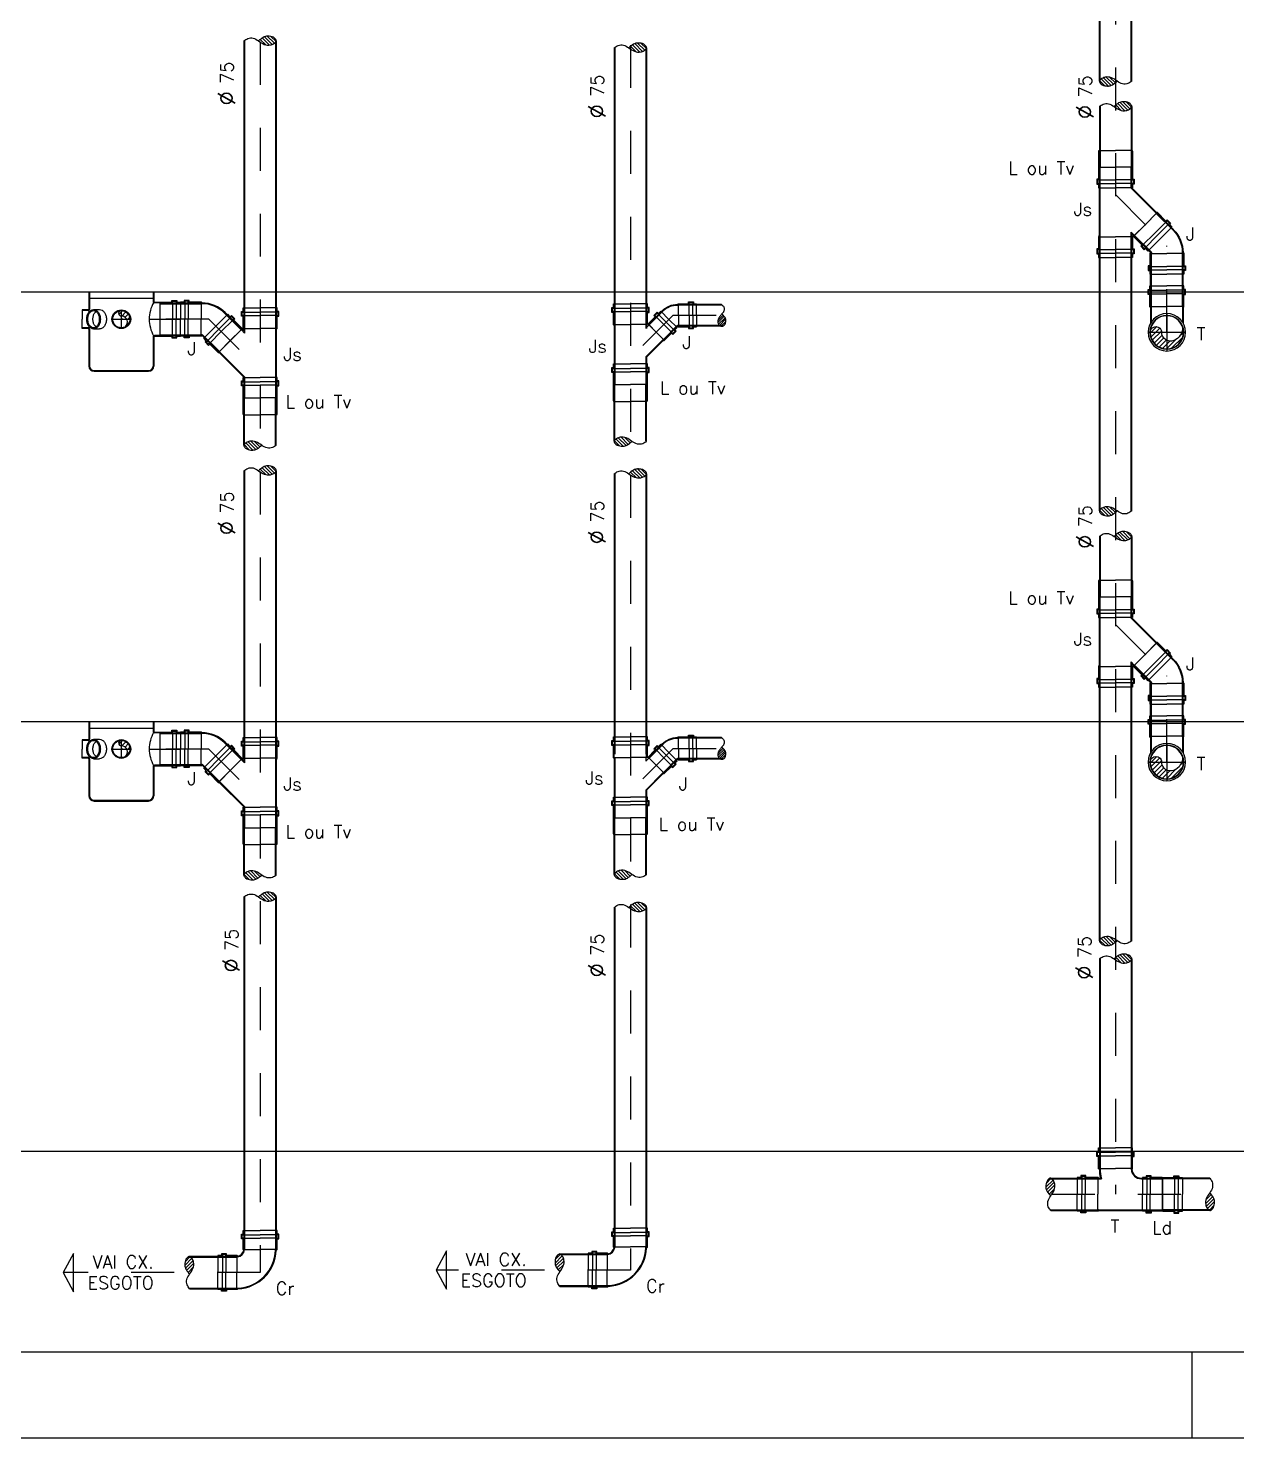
# Model space of a CAD drawing. Header units: millimetres. Extents: x -2485 to 3289, y -257 to 1952.
# Drawn here: x 36.153 to 38.964, y 0 to 3.28 of the extents above; entities that cross this region are included whole.
import ezdxf
from ezdxf.enums import TextEntityAlignment as Align

# ---------------------------------------------------------------- set-up
doc = ezdxf.new("R2010")
doc.units = ezdxf.units.MM
doc.header["$LTSCALE"] = 0.3
doc.linetypes.add('HID', pattern=[0.37, 0.07, -0.1, 0.03, -0.1, 0.07])
for name, color, linetype in [('TEX', 11, 'Continuous'), ('TUB', 1, 'Continuous'), ('VISTAS', 1, 'Continuous')]:
    doc.layers.add(name, color=color, linetype=linetype)
doc.styles.add('ROMANS', font='romans.shx', dxfattribs={"height": 0.03})

# ---------------------------------------------------------------- blocks, each defined once
blk = doc.blocks.new('JS75E')
at = {"layer": 'TUB', "color": 4}
for p, q in [((0.0409, 0.0967), (0.0613, 0.1171)), ((0.0426, 0.096), (0.0637, 0.1171)), ((0.0584, 0.1199), (0.0665, 0.128)), ((0.0613, 0.1171), (0.0584, 0.1199)), ((0.0608, 0.1199), (0.0665, 0.1255)), ((0.0637, 0.1171), (0.0608, 0.1199)), ((0.0665, 0.128), (0.0693, 0.1251)), ((0.0665, 0.1255), (0.0693, 0.1227)), ((0.0693, 0.1251), (0.0753, 0.1311)), ((0.0693, 0.1227), (0.0765, 0.1299)), ((-0.0156, 0.0377), (0.0409, 0.0943)), ((-0.0149, 0.036), (0.0426, 0.0936)), ((0.0409, 0.0943), (0.0409, 0.0967)), ((0.0426, 0.0936), (0.0426, 0.096)), ((0.1199, 0.0584), (0.128, 0.0665)), ((0.1199, 0.0608), (0.1255, 0.0665)), ((0.1227, 0.0693), (0.1299, 0.0765)), ((0.1255, 0.0665), (0.1227, 0.0693)), ((0.1251, 0.0693), (0.1311, 0.0753)), ((0.128, 0.0665), (0.1251, 0.0693)), ((-0.0149, 0.036), (-0.064, 0.036)), ((-0.0156, 0.0377), (-0.0614, 0.0377)), ((0.087, 0.036), (0.0936, 0.0426)), ((0.0963, 0.036), (0.087, 0.036)), ((0.0911, 0.0377), (0.0943, 0.0409)), ((0.0956, 0.0377), (0.0911, 0.0377)), ((0.0936, 0.0426), (0.096, 0.0426)), ((0.0943, 0.0409), (0.0967, 0.0409)), ((0.0956, 0.0377), (0.0973, 0.0394)), ((0.096, 0.0426), (0.1171, 0.0637)), ((0.0963, 0.036), (0.098, 0.0377)), ((0.0967, 0.0409), (0.1171, 0.0613)), ((0.0973, 0.0394), (0.1261, 0.0394)), ((0.098, 0.0377), (0.1278, 0.0377)), ((0.1171, 0.0637), (0.1199, 0.0608)), ((0.1171, 0.0613), (0.1199, 0.0584)), ((0.1261, 0.0434), (0.1375, 0.0434)), ((0.1261, 0.0394), (0.1261, 0.0434)), ((0.1278, 0.0417), (0.1358, 0.0417)), ((0.1278, 0.0377), (0.1278, 0.0417)), ((0.1358, 0.0417), (0.1358, 0.0377)), ((0.1358, 0.0377), (0.146, 0.0377)), ((0.1375, 0.0434), (0.1375, 0.0394)), ((0.1375, 0.0394), (0.146, 0.0394)), ((0.0963, -0.0361), (-0.064, -0.0361)), ((0.0956, -0.0378), (-0.0614, -0.0378)), ((0.0956, -0.0378), (0.0973, -0.0395)), ((0.0963, -0.0361), (0.098, -0.0378)), ((0.0973, -0.0395), (0.1261, -0.0395)), ((0.098, -0.0378), (0.1278, -0.0378)), ((0.1261, -0.0395), (0.1261, -0.0435)), ((0.1261, -0.0435), (0.1375, -0.0435)), ((0.1278, -0.0378), (0.1278, -0.0418)), ((0.1278, -0.0418), (0.1358, -0.0418)), ((0.1358, -0.0378), (0.146, -0.0378)), ((0.1358, -0.0418), (0.1358, -0.0378)), ((0.1375, -0.0395), (0.146, -0.0395)), ((0.1375, -0.0435), (0.1375, -0.0395))]:
    blk.add_line(p, q, dxfattribs=at)
at = {"layer": 'TUB', "color": 3}
for p, q in [((0.0637, 0.1171), (0.0904, 0.0904)), ((0.0693, 0.1227), (0.096, 0.096)), ((0.0753, 0.1311), (0.1032, 0.1032)), ((0.1311, 0.0753), (0.1032, 0.1032)), ((0.0426, 0.096), (0.0693, 0.0693)), ((0.096, 0.0426), (0.0693, 0.0693)), ((0.1171, 0.0637), (0.0904, 0.0904)), ((0.1227, 0.0693), (0.096, 0.096)), ((-0.064, 0.0367), (-0.0614, 0.0377)), ((-0.064, 0.0367), (-0.064, 0.036)), ((0.098, 0.0377), (0.098, 0)), ((0.1278, 0.0377), (0.1278, 0)), ((0.1358, 0.0377), (0.1358, 0)), ((0.146, 0.0394), (0.146, 0)), ((0.098, -0.0378), (0.098, 0)), ((0.1278, -0.0378), (0.1278, 0)), ((0.1358, -0.0378), (0.1358, 0)), ((0.146, -0.0395), (0.146, 0)), ((-0.064, -0.0367), (-0.064, -0.0361)), ((-0.064, -0.0367), (-0.0614, -0.0378))]:
    blk.add_line(p, q, dxfattribs=at)
at = {"layer": 'TUB', "color": 3, "linetype": 'Continuous'}
for p in [(-0.064, 0.036), (-0.064, -0.0361)]:
    blk.add_line(p, (-0.064, 0), dxfattribs=at)
blk = doc.blocks.new('j45e75e')
at = {"layer": 'TUB', "color": 3, "linetype": 'Continuous'}
for p in [(-0.0245, 0.0754), (-0.0754, 0.0245)]:
    blk.add_line(p, (-0.0499, 0.0499), dxfattribs=at)
at = {"layer": 'TUB', "color": 3}
for p, q in [((-0.024, 0.0759), (-0.0245, 0.0754)), ((-0.024, 0.0759), (-0.0214, 0.0748)), ((0.018, 0.0378), (0.018, 0)), ((0.0478, 0.0378), (0.0478, 0)), ((0.0558, 0.0378), (0.0558, 0)), ((0.066, 0.0395), (0.066, 0)), ((-0.0759, 0.024), (-0.0754, 0.0245)), ((-0.0759, 0.024), (-0.0748, 0.0214)), ((0.018, -0.0378), (0.018, 0)), ((0.0478, -0.0378), (0.0478, 0)), ((0.0558, -0.0378), (0.0558, 0)), ((0.066, -0.0395), (0.066, 0))]:
    blk.add_line(p, q, dxfattribs=at)
at = {"layer": 'TUB', "color": 4}
for p, q in [((0.0156, 0.0353), (-0.0245, 0.0754)), ((0.0156, 0.0378), (-0.0214, 0.0748)), ((0.0156, 0.0378), (0.0173, 0.0395)), ((0.0156, 0.0353), (0.018, 0.0378)), ((0.0173, 0.0395), (0.0461, 0.0395)), ((0.018, 0.0378), (0.0478, 0.0378)), ((0.0461, 0.0434), (0.0575, 0.0434)), ((0.0461, 0.0395), (0.0461, 0.0434)), ((0.0478, 0.0417), (0.0558, 0.0417)), ((0.0478, 0.0378), (0.0478, 0.0417)), ((0.0558, 0.0417), (0.0558, 0.0378)), ((0.0558, 0.0378), (0.066, 0.0378)), ((0.0575, 0.0434), (0.0575, 0.0395)), ((0.0575, 0.0395), (0.066, 0.0395)), ((-0.0365, -0.0144), (-0.0754, 0.0245)), ((-0.0378, -0.0156), (-0.0748, 0.0214)), ((0.0156, -0.0378), (0.0173, -0.0395)), ((0.0163, -0.036), (0.018, -0.0378)), ((0.0173, -0.0395), (0.0461, -0.0395)), ((0.018, -0.0378), (0.0478, -0.0378)), ((0.0461, -0.0395), (0.0461, -0.0435)), ((0.0461, -0.0435), (0.0575, -0.0435)), ((0.0478, -0.0378), (0.0478, -0.0418)), ((0.0478, -0.0418), (0.0558, -0.0418)), ((0.0558, -0.0378), (0.066, -0.0378)), ((0.0558, -0.0418), (0.0558, -0.0378)), ((0.0575, -0.0395), (0.066, -0.0395)), ((0.0575, -0.0435), (0.0575, -0.0395))]:
    blk.add_line(p, q, dxfattribs=at)
for radius, end in [(0.0755, 269.9968), (0.0738, 270.5409)]:
    blk.add_arc((0.0156, 0.0378), radius, 225, end, dxfattribs=at)
blk = doc.blocks.new('cs150x75-c')
at = {"layer": 'TUB', "color": 3}
for p, q in [((-0.0755, 0), (0.0755, 0)), ((0.0737, -0.016), (-0.0738, -0.016)), ((0.0895, -0.0262), (0.0895, -0.064)), ((0.1193, -0.0262), (0.1193, -0.064)), ((0.1273, -0.0262), (0.1273, -0.064)), ((0.1375, -0.0245), (0.1375, -0.064)), ((-0.0915, -0.0423), (-0.0915, -0.064)), ((-0.0915, -0.0857), (-0.0915, -0.064)), ((-0.0647, -0.0415), (-0.0507, -0.0415)), ((0.0895, -0.064), (0.0895, -0.1017)), ((0.1193, -0.1017), (0.1193, -0.064)), ((0.1273, -0.1017), (0.1273, -0.064)), ((0.1375, -0.1035), (0.1375, -0.064)), ((-0.0915, -0.084), (-0.0915, -0.0857)), ((-0.0647, -0.0865), (-0.0507, -0.0865))]:
    blk.add_line(p, q, dxfattribs=at)
at = {"layer": 'TUB', "color": 4}
for p, q in [((-0.0755, 0), (-0.0755, -0.0408)), ((-0.0738, 0), (-0.0738, -0.0408)), ((0.0738, 0), (0.0738, -0.023)), ((0.0755, 0), (0.0755, -0.023)), ((0.077, -0.0245), (0.1176, -0.0245)), ((0.0895, -0.0262), (0.077, -0.0262)), ((0.0895, -0.0262), (0.1193, -0.0262)), ((0.1176, -0.0245), (0.1176, -0.0205)), ((0.1176, -0.0205), (0.129, -0.0205)), ((0.1193, -0.0262), (0.1193, -0.0222)), ((0.1193, -0.0222), (0.1273, -0.0222)), ((0.1273, -0.0222), (0.1273, -0.0262)), ((0.1273, -0.0262), (0.1375, -0.0262)), ((0.129, -0.0205), (0.129, -0.0245)), ((0.129, -0.0245), (0.1375, -0.0245)), ((-0.077, -0.0423), (-0.0915, -0.0423)), ((-0.077, -0.044), (-0.0915, -0.044)), ((-0.077, -0.084), (-0.0915, -0.084)), ((-0.077, -0.0857), (-0.0915, -0.0857)), ((-0.0755, -0.0872), (-0.0755, -0.173)), ((-0.0738, -0.0872), (-0.0738, -0.173)), ((0.0738, -0.1049), (0.0738, -0.173)), ((0.0755, -0.1049), (0.0755, -0.173)), ((0.0895, -0.1017), (0.077, -0.1017)), ((0.077, -0.1035), (0.1176, -0.1035)), ((0.0895, -0.1017), (0.1193, -0.1017)), ((0.1176, -0.1035), (0.1176, -0.1074)), ((0.1176, -0.1074), (0.129, -0.1074)), ((0.1193, -0.1017), (0.1193, -0.1057)), ((0.1193, -0.1057), (0.1273, -0.1057)), ((0.1273, -0.1017), (0.1375, -0.1017)), ((0.1273, -0.1057), (0.1273, -0.1017)), ((0.129, -0.1035), (0.1375, -0.1035)), ((0.129, -0.1074), (0.129, -0.1035)), ((-0.0635, -0.1833), (0.0635, -0.1833)), ((-0.0635, -0.185), (0.0635, -0.185))]:
    blk.add_line(p, q, dxfattribs=at)
at = {"layer": 'TUB', "color": 1, "linetype": 'Continuous'}
for p, q in [((-0.0218, -0.064), (0.0218, -0.064)), ((0, -0.0858), (0, -0.0422)), ((0.0649, -0.064), (0.1375, -0.064))]:
    blk.add_line(p, q, dxfattribs=at)
at = {"layer": 'TUB', "color": 7}
for p, q in [((-0.0057, -0.0529), (0.003, -0.0442)), ((0.0011, -0.0566), (0.0107, -0.0471)), ((0.0088, -0.0596), (0.0162, -0.0522)), ((0.0133, -0.0657), (0.0195, -0.0595)), ((0.0133, -0.0763), (0.0188, -0.0708))]:
    blk.add_line(p, q, dxfattribs=at)
at = {"layer": 'TUB', "color": 4}
for points in [[(-0.0647, -0.0415, -0.133256), (-0.0589, -0.0431, -0.106756), (-0.0535, -0.0481, -0.082828), (-0.0501, -0.0551, -0.071352), (-0.0488, -0.064, -0.071352), (-0.0501, -0.0729, -0.082828), (-0.0535, -0.0799, -0.106756), (-0.0589, -0.0849, -0.133256), (-0.0647, -0.0865, -0.133256), (-0.0705, -0.0849, -0.106756), (-0.076, -0.0799, -0.082828), (-0.0793, -0.0729, -0.071352), (-0.0806, -0.064, -0.071352), (-0.0793, -0.0551, -0.082828), (-0.076, -0.0481, -0.106756), (-0.0705, -0.0431, -0.133256)], [(-0.0647, -0.044, -0.133256), (-0.0602, -0.0452, -0.106756), (-0.0555, -0.0495, -0.082828), (-0.0525, -0.0558, -0.071352), (-0.0513, -0.064, -0.071352), (-0.0525, -0.0722, -0.082828), (-0.0555, -0.0785, -0.106756), (-0.0602, -0.0828, -0.133256), (-0.0647, -0.084, -0.133256), (-0.0692, -0.0828, -0.106756), (-0.0739, -0.0785, -0.082828), (-0.0769, -0.0722, -0.071352), (-0.0781, -0.064, -0.071352), (-0.0769, -0.0558, -0.082828), (-0.0739, -0.0495, -0.106756), (-0.0692, -0.0452, -0.133256)]]:
    blk.add_lwpolyline(points, format="xyb", close=True, dxfattribs=at)
at = {"layer": 'TUB', "color": 3}
for points in [[(-0.0587, -0.0818, -0.07789), (-0.062, -0.0785, -0.082828), (-0.065, -0.0722, -0.071352), (-0.0662, -0.064, -0.071352), (-0.065, -0.0558, -0.082828), (-0.062, -0.0495, -0.07789), (-0.0587, -0.0462, -0.133256)], [(-0.0507, -0.0415, -0.133256), (-0.0449, -0.0431, -0.106756), (-0.0394, -0.0481, -0.082828), (-0.036, -0.0551, -0.071352), (-0.0348, -0.064, -0.071352), (-0.036, -0.0729, -0.082828), (-0.0394, -0.0799, -0.106756), (-0.0449, -0.0849, -0.133256), (-0.0507, -0.0865, -0.133256)]]:
    blk.add_lwpolyline(points, format="xyb", dxfattribs=at)
at = {"layer": 'TUB', "color": 4}
for radius in [0.0218, 0.02]:
    blk.add_circle((0, -0.064), radius, dxfattribs=at)
at = {"layer": 'TUB', "color": 3}
for centre, radius, start, end in [((0.1434, -0.064), 0.0785, 150.6346, 179.993), ((-0.1419, -0.0604), 0.0687, 11.7163, 14.2069), ((0.1434, -0.064), 0.0785, 180.007, 209.3654), ((-0.1419, -0.0676), 0.0687, 345.7931, 348.2837)]:
    blk.add_arc(centre, radius, start, end, dxfattribs=at)
at = {"layer": 'TUB', "color": 4}
for centre, radius, start, end in [((0.077, -0.023), 0.0032, 180, 270), ((0.077, -0.023), 0.0015, 180, 270), ((-0.077, -0.0408), 0.0032, 270, 0), ((-0.077, -0.0408), 0.0015, 270, 0), ((0, -0.0503), 0.0063, 90, 270), ((0, -0.0709), 0.0143, 311.815, 90.1096), ((-0.077, -0.0872), 0.0032, 0, 90), ((-0.077, -0.0872), 0.0015, 0, 90), ((0.077, -0.1049), 0.0032, 90, 180), ((0.077, -0.1049), 0.0015, 90, 180), ((-0.0635, -0.173), 0.012, 180, 270), ((-0.0635, -0.173), 0.0103, 180, 270), ((0.0635, -0.173), 0.0103, 270, 0), ((0.0635, -0.173), 0.012, 270, 0)]:
    blk.add_arc(centre, radius, start, end, dxfattribs=at)
blk = doc.blocks.new('l75')
at = {"layer": 'TUB', "color": 4}
for p, q in [((-0.039, 0.0385), (-0.0373, 0.0394)), ((0, 0.0377), (-0.039, 0.0377)), ((-0.0373, 0.0394), (0.0281, 0.0394)), ((0, 0.0377), (0.0298, 0.0377)), ((0.0281, 0.0434), (0.0395, 0.0434)), ((0.0281, 0.0394), (0.0281, 0.0434)), ((0.0298, 0.0417), (0.0378, 0.0417)), ((0.0298, 0.0377), (0.0298, 0.0417)), ((0.0378, 0.0417), (0.0378, 0.0377)), ((0.0378, 0.0377), (0.048, 0.0377)), ((0.0395, 0.0434), (0.0395, 0.0394)), ((0.0395, 0.0394), (0.048, 0.0394)), ((0, -0.0378), (-0.039, -0.0378)), ((-0.039, -0.0386), (-0.0373, -0.0395)), ((-0.0373, -0.0395), (0.0281, -0.0395)), ((0, -0.0378), (0.0298, -0.0378)), ((0.0281, -0.0395), (0.0281, -0.0435)), ((0.0281, -0.0435), (0.0395, -0.0435)), ((0.0298, -0.0378), (0.0298, -0.0418)), ((0.0298, -0.0418), (0.0378, -0.0418)), ((0.0378, -0.0418), (0.0378, -0.0378)), ((0.0378, -0.0378), (0.048, -0.0378)), ((0.0395, -0.0435), (0.0395, -0.0395)), ((0.0395, -0.0395), (0.048, -0.0395))]:
    blk.add_line(p, q, dxfattribs=at)
at = {"layer": 'TUB', "color": 3}
for p, q in [((-0.039, 0.0385), (-0.039, 0)), ((0, 0.0377), (0, 0)), ((0.0298, 0.0377), (0.0298, 0)), ((0.0378, 0.0377), (0.0378, 0)), ((0.048, 0.0394), (0.048, 0)), ((-0.039, -0.0386), (-0.039, 0)), ((0, -0.0378), (0, 0)), ((0.0298, -0.0378), (0.0298, 0)), ((0.0378, -0.0378), (0.0378, 0)), ((0.048, -0.0395), (0.048, 0))]:
    blk.add_line(p, q, dxfattribs=at)
blk = doc.blocks.new('B75')
at = {"layer": 'TUB', "color": 7}
for p, q in [((-0.0096, -0.0218), (0.0071, -0.005)), ((-0.0089, -0.0131), (0.0037, -0.0005)), ((-0.0081, -0.0281), (0.0099, -0.0101)), ((-0.0054, -0.0333), (0.0113, -0.0166)), ((-0.0015, -0.0373), (0.0105, -0.0253))]:
    blk.add_line(p, q, dxfattribs=at)
blk.add_spline([(0, 0.0378), (0.0055, 0.0288), (0.0064, 0.0164), (0, 0.0037), (-0.0079, -0.0097), (-0.0094, -0.0239), (-0.0062, -0.032), (0, -0.0377), (0.0066, -0.0337), (0.0111, -0.0214), (0.0106, -0.0123), (0.0083, -0.0069), (0, 0.0037)], degree=3, dxfattribs=at)
blk = doc.blocks.new('TE75T')
at = {"layer": 'TUB', "color": 4}
for p, q in [((0.11, 0.0378), (0, 0.0378)), ((0.11, 0.0361), (0, 0.0361)), ((0.11, -0.0361), (0, -0.0361)), ((0.11, -0.0378), (0, -0.0378))]:
    blk.add_line(p, q, dxfattribs=at)
at = {"layer": 'TUB'}
blk.add_blockref('B75', (0.11, 0), dxfattribs=at)
blk = doc.blocks.new('D')
at = {"layer": 'TEX', "color": 9, "style": 'ROMANS'}
blk.add_text('%%c', height=0.04, dxfattribs=at).set_placement((0.0018, -0.0037))
at = {"layer": 'TEX', "color": 9, "linetype": 'Continuous', "style": 'ROMANS'}
blk.add_attdef('N', (0.0529, 0), '', height=0.03, dxfattribs=at)
blk = doc.blocks.new('JS75X50D')
at = {"layer": 'TUB', "color": 3}
for p, q in [((-0.062, 0.0367), (-0.0594, 0.0378)), ((-0.062, 0.0367), (-0.062, 0.0361)), ((0.078, 0.0378), (0.078, 0)), ((0.1078, 0.0378), (0.1078, 0)), ((0.1158, 0.0378), (0.1158, 0)), ((0.126, 0.0395), (0.126, 0)), ((0.078, -0.0378), (0.078, 0)), ((0.1078, -0.0378), (0.1078, 0)), ((0.1158, -0.0378), (0.1158, 0)), ((0.126, -0.0395), (0.126, 0)), ((-0.062, -0.0367), (-0.062, -0.0361)), ((-0.062, -0.0367), (-0.0594, -0.0378)), ((0.0601, -0.0601), (0.0422, -0.078)), ((0.0601, -0.0601), (0.078, -0.0422)), ((0.0777, -0.0777), (0.0956, -0.0598)), ((0.0834, -0.0834), (0.1013, -0.0654)), ((0.0777, -0.0777), (0.0598, -0.0956)), ((0.0834, -0.0834), (0.0654, -0.1013)), ((0.0898, -0.0898), (0.0707, -0.1089)), ((0.0898, -0.0898), (0.1089, -0.0707))]:
    blk.add_line(p, q, dxfattribs=at)
at = {"layer": 'TUB', "color": 3, "linetype": 'Continuous'}
for p in [(-0.062, 0.0361), (-0.062, -0.0361)]:
    blk.add_line(p, (-0.062, 0), dxfattribs=at)
at = {"layer": 'TUB', "color": 4}
for p, q in [((0.0763, 0.0361), (-0.062, 0.0361)), ((0.0756, 0.0378), (-0.0594, 0.0378)), ((0.0756, 0.0378), (0.0773, 0.0395)), ((0.0763, 0.0361), (0.078, 0.0378)), ((0.0773, 0.0395), (0.1061, 0.0395)), ((0.078, 0.0378), (0.1078, 0.0378)), ((0.1061, 0.0434), (0.1175, 0.0434)), ((0.1061, 0.0395), (0.1061, 0.0434)), ((0.1078, 0.0418), (0.1158, 0.0418)), ((0.1078, 0.0378), (0.1078, 0.0418)), ((0.1158, 0.0418), (0.1158, 0.0378)), ((0.1158, 0.0378), (0.126, 0.0378)), ((0.1175, 0.0434), (0.1175, 0.0395)), ((0.1175, 0.0395), (0.126, 0.0395)), ((0.0025, -0.0361), (-0.062, -0.0361)), ((0.0019, -0.0378), (-0.0594, -0.0378)), ((0.0019, -0.0378), (0.0406, -0.0764)), ((0.0025, -0.0361), (0.0422, -0.0758)), ((0.0696, -0.0361), (0.0758, -0.0422)), ((0.0763, -0.0361), (0.0696, -0.0361)), ((0.0758, -0.0422), (0.078, -0.0422)), ((0.0763, -0.0361), (0.078, -0.0378)), ((0.0776, -0.0395), (0.0956, -0.0575)), ((0.0776, -0.0395), (0.1061, -0.0395)), ((0.078, -0.0378), (0.1078, -0.0378)), ((0.078, -0.0422), (0.0956, -0.0598)), ((0.0956, -0.0575), (0.0985, -0.0547)), ((0.0956, -0.0598), (0.0985, -0.057)), ((0.0985, -0.0547), (0.1064, -0.0626)), ((0.0985, -0.057), (0.1041, -0.0626)), ((0.1041, -0.0626), (0.1013, -0.0654)), ((0.1013, -0.0654), (0.1077, -0.0719)), ((0.1064, -0.0626), (0.1036, -0.0654)), ((0.1036, -0.0654), (0.1089, -0.0707)), ((0.1061, -0.0395), (0.1061, -0.0434)), ((0.1061, -0.0434), (0.1175, -0.0434)), ((0.1078, -0.0378), (0.1078, -0.0418)), ((0.1078, -0.0418), (0.1158, -0.0418)), ((0.1158, -0.0418), (0.1158, -0.0378)), ((0.1158, -0.0378), (0.126, -0.0378)), ((0.1175, -0.0434), (0.1175, -0.0395)), ((0.1175, -0.0395), (0.126, -0.0395)), ((0.0406, -0.0764), (0.0406, -0.0787)), ((0.0406, -0.0787), (0.0575, -0.0956)), ((0.0422, -0.0758), (0.0422, -0.078)), ((0.0422, -0.078), (0.0598, -0.0956)), ((0.0575, -0.0956), (0.0547, -0.0985)), ((0.0598, -0.0956), (0.057, -0.0985)), ((0.0547, -0.0985), (0.0626, -0.1064)), ((0.057, -0.0985), (0.0626, -0.1041)), ((0.0626, -0.1041), (0.0654, -0.1013)), ((0.0626, -0.1064), (0.0654, -0.1036)), ((0.0654, -0.1013), (0.0719, -0.1077)), ((0.0654, -0.1036), (0.0707, -0.1089))]:
    blk.add_line(p, q, dxfattribs=at)
blk = doc.blocks.new('J45E50E')
at = {"layer": 'TUB', "color": 3, "linetype": 'Continuous'}
for p in [(-0.056, 0.0225), (-0.0225, 0.056)]:
    blk.add_line(p, (-0.0392, 0.0392), dxfattribs=at)
at = {"layer": 'TUB', "color": 3}
for p, q in [((-0.022, 0.0564), (-0.0225, 0.056)), ((-0.022, 0.0564), (-0.0196, 0.0554)), ((-0.0564, 0.022), (-0.056, 0.0225)), ((-0.0564, 0.022), (-0.0554, 0.0196)), ((0.0127, 0), (0.0127, 0.0253)), ((0.0376, 0), (0.0376, 0.0253)), ((0.0376, 0), (0.0376, -0.0253)), ((0.0456, 0), (0.0456, 0.0253)), ((0.0456, 0), (0.0456, -0.0253)), ((0.0547, 0), (0.0547, 0.0269)), ((0.0547, 0), (0.0547, -0.0269)), ((0.0127, 0), (0.0127, -0.0253))]:
    blk.add_line(p, q, dxfattribs=at)
at = {"layer": 'TUB', "color": 4}
for p, q in [((0.0105, 0.0231), (-0.0225, 0.056)), ((0.0105, 0.0254), (-0.0196, 0.0554)), ((-0.0242, -0.0094), (-0.056, 0.0225)), ((-0.0253, -0.0105), (-0.0554, 0.0196)), ((0.0105, 0.0254), (0.012, 0.0269)), ((0.0105, 0.0231), (0.0127, 0.0253)), ((0.012, 0.0269), (0.036, 0.0269)), ((0.0127, 0.0253), (0.0376, 0.0253)), ((0.036, 0.0269), (0.036, 0.0309)), ((0.036, 0.0309), (0.0472, 0.0309)), ((0.0376, 0.0253), (0.0376, 0.0293)), ((0.0376, 0.0293), (0.0456, 0.0293)), ((0.0456, 0.0293), (0.0456, 0.0253)), ((0.0456, 0.0253), (0.0547, 0.0253)), ((0.0472, 0.0309), (0.0472, 0.0269)), ((0.0472, 0.0269), (0.0547, 0.0269)), ((0.0104, -0.0253), (0.012, -0.0269)), ((0.0111, -0.0237), (0.0127, -0.0253)), ((0.012, -0.0269), (0.036, -0.0269)), ((0.0127, -0.0253), (0.0376, -0.0253)), ((0.036, -0.0269), (0.036, -0.031)), ((0.036, -0.031), (0.0472, -0.031)), ((0.0376, -0.0253), (0.0376, -0.0294)), ((0.0376, -0.0294), (0.0456, -0.0294)), ((0.0456, -0.0253), (0.0547, -0.0253)), ((0.0456, -0.0294), (0.0456, -0.0253)), ((0.0472, -0.0269), (0.0547, -0.0269)), ((0.0472, -0.031), (0.0472, -0.0269))]:
    blk.add_line(p, q, dxfattribs=at)
for radius, end in [(0.0507, 269.9291), (0.0491, 270.6959)]:
    blk.add_arc((0.0105, 0.0253), radius, 225, end, dxfattribs=at)
blk = doc.blocks.new('B50')
at = {"layer": 'TUB', "color": 7}
for p, q in [((-0.0084, -0.0113), (0.0033, 0.0004)), ((-0.0018, 0.0003), (-0.0027, -0.0007)), ((-0.001, 0.0013), (-0.0018, 0.0003)), ((-0.0001, 0.0023), (-0.001, 0.0013)), ((0.0007, 0.0033), (-0.0001, 0.0023)), ((0, 0.0253), (0.0023, 0.023)), ((0.0037, 0), (0.0005, 0.0031)), ((0.0015, 0.0042), (0.0007, 0.0033)), ((0.0022, 0.0051), (0.0015, 0.0042)), ((0.0028, 0.0059), (0.0022, 0.0051)), ((0.0023, 0.023), (0.004, 0.0208)), ((0.0034, 0.0068), (0.0028, 0.0059)), ((0.004, 0.0076), (0.0034, 0.0068)), ((0.0061, -0.0029), (0.0037, 0)), ((0.004, 0.0208), (0.0051, 0.0189)), ((0.0045, 0.0085), (0.004, 0.0076)), ((0.0049, 0.0095), (0.0045, 0.0085)), ((0.0053, 0.0105), (0.0049, 0.0095)), ((0.0051, 0.0189), (0.0058, 0.0171)), ((0.0056, 0.0116), (0.0053, 0.0105)), ((0.0059, 0.0127), (0.0056, 0.0116)), ((0.0058, 0.0171), (0.0061, 0.0155)), ((0.0061, 0.0141), (0.0059, 0.0127)), ((0.0061, 0.0155), (0.0061, 0.0141)), ((-0.0087, -0.0134), (-0.0088, -0.0146)), ((-0.0088, -0.0146), (-0.0087, -0.0157)), ((-0.0086, -0.0123), (-0.0087, -0.0134)), ((-0.0087, -0.0157), (-0.0086, -0.0169)), ((-0.0086, -0.0168), (0.0057, -0.0024)), ((-0.0084, -0.0112), (-0.0086, -0.0123)), ((-0.0086, -0.0169), (-0.0084, -0.018)), ((-0.0082, -0.0101), (-0.0084, -0.0112)), ((-0.0084, -0.018), (-0.0081, -0.0191)), ((-0.0078, -0.0091), (-0.0082, -0.0101)), ((-0.0081, -0.0191), (-0.0076, -0.0201)), ((-0.0074, -0.008), (-0.0078, -0.0091)), ((-0.0076, -0.0201), (-0.0071, -0.0211)), ((-0.0069, -0.007), (-0.0074, -0.008)), ((-0.0073, -0.0207), (0.0078, -0.0056)), ((-0.0071, -0.0211), (-0.0064, -0.022)), ((-0.0064, -0.0059), (-0.0069, -0.007)), ((-0.0058, -0.0049), (-0.0064, -0.0059)), ((-0.0064, -0.022), (-0.0057, -0.0228)), ((-0.0051, -0.0039), (-0.0058, -0.0049)), ((-0.0057, -0.0228), (-0.0048, -0.0235)), ((-0.0043, -0.0028), (-0.0051, -0.0039)), ((-0.0048, -0.0235), (0.0093, -0.0094)), ((-0.0048, -0.0235), (-0.0039, -0.0241)), ((-0.0035, -0.0018), (-0.0043, -0.0028)), ((-0.0039, -0.0241), (-0.003, -0.0246)), ((-0.0027, -0.0007), (-0.0035, -0.0018)), ((-0.003, -0.0246), (-0.002, -0.025)), ((-0.002, -0.025), (-0.001, -0.0252)), ((-0.0012, -0.0252), (0.0097, -0.0144)), ((-0.001, -0.0252), (0, -0.0253)), ((0, -0.0253), (0.001, -0.0253)), ((0.001, -0.0253), (0.0019, -0.0252)), ((0.0019, -0.0252), (0.0028, -0.025)), ((0.0028, -0.025), (0.0036, -0.0246)), ((0.0036, -0.0246), (0.0044, -0.0242)), ((0.0044, -0.0242), (0.0051, -0.0237)), ((0.0051, -0.0237), (0.0058, -0.0232)), ((0.0058, -0.0232), (0.0065, -0.0226)), ((0.0078, -0.0055), (0.0061, -0.0029)), ((0.0065, -0.0226), (0.007, -0.022)), ((0.007, -0.022), (0.0076, -0.0213)), ((0.0076, -0.0213), (0.008, -0.0206)), ((0.0089, -0.0079), (0.0078, -0.0055)), ((0.008, -0.0206), (0.0084, -0.0198)), ((0.0084, -0.0198), (0.0088, -0.0189)), ((0.0088, -0.0189), (0.0091, -0.0178)), ((0.0095, -0.01), (0.0089, -0.0079)), ((0.0091, -0.0178), (0.0093, -0.0166)), ((0.0093, -0.0166), (0.0096, -0.0153)), ((0.0097, -0.012), (0.0095, -0.01)), ((0.0096, -0.0153), (0.0097, -0.0137)), ((0.0097, -0.0137), (0.0097, -0.012))]:
    blk.add_line(p, q, dxfattribs=at)
blk = doc.blocks.new('TE50T')
at = {"layer": 'TUB', "color": 4}
for p, q in [((0.1003, 0.0254), (0, 0.0254)), ((0.1003, 0.0237), (0, 0.0237)), ((0.1003, -0.0237), (0, -0.0237)), ((0.1003, -0.0254), (0, -0.0254))]:
    blk.add_line(p, q, dxfattribs=at)
at = {"layer": 'TUB'}
blk.add_blockref('B50', (0.1003, 0), dxfattribs=at)
blk = doc.blocks.new('CR75')
at = {"layer": 'TUB', "color": 4}
for p, q in [((0.0515, 0.0377), (0.0533, 0.0394)), ((0.0522, 0.036), (0.054, 0.0377)), ((0.0533, 0.0394), (0.0781, 0.0394)), ((0.054, 0.0377), (0.0798, 0.0377)), ((0.0781, 0.0434), (0.0895, 0.0434)), ((0.0781, 0.0394), (0.0781, 0.0434)), ((0.0798, 0.0417), (0.0878, 0.0417)), ((0.0798, 0.0377), (0.0798, 0.0417)), ((0.0878, 0.0417), (0.0878, 0.0377)), ((0.0878, 0.0377), (0.098, 0.0377)), ((0.0895, 0.0434), (0.0895, 0.0394)), ((0.0895, 0.0394), (0.098, 0.0394)), ((-0.0377, -0.0515), (-0.0395, -0.0533)), ((-0.0395, -0.0533), (-0.0395, -0.0781)), ((-0.036, -0.0522), (-0.0378, -0.054)), ((-0.0378, -0.054), (-0.0378, -0.0798)), ((0.0363, -0.0525), (0.0377, -0.054)), ((0.0377, -0.054), (0.0377, -0.0798)), ((0.0381, -0.052), (0.0394, -0.0533)), ((0.0394, -0.0533), (0.0394, -0.0781)), ((0.052, -0.0381), (0.0533, -0.0395)), ((0.0525, -0.0363), (0.054, -0.0378)), ((0.0533, -0.0395), (0.0781, -0.0395)), ((0.054, -0.0378), (0.0798, -0.0378)), ((0.0781, -0.0395), (0.0781, -0.0435)), ((0.0781, -0.0435), (0.0895, -0.0435)), ((0.0798, -0.0378), (0.0798, -0.0418)), ((0.0798, -0.0418), (0.0878, -0.0418)), ((0.0878, -0.0378), (0.098, -0.0378)), ((0.0878, -0.0418), (0.0878, -0.0378)), ((0.0895, -0.0395), (0.098, -0.0395)), ((0.0895, -0.0435), (0.0895, -0.0395)), ((-0.0435, -0.0781), (-0.0435, -0.0895)), ((-0.0435, -0.0895), (-0.0395, -0.0895)), ((-0.0395, -0.0781), (-0.0435, -0.0781)), ((-0.0418, -0.0798), (-0.0418, -0.0878)), ((-0.0418, -0.0878), (-0.0378, -0.0878)), ((-0.0378, -0.0798), (-0.0418, -0.0798)), ((-0.0395, -0.0895), (-0.0395, -0.098)), ((-0.0378, -0.0878), (-0.0378, -0.098)), ((0.0377, -0.0798), (0.0417, -0.0798)), ((0.0377, -0.0878), (0.0377, -0.098)), ((0.0417, -0.0878), (0.0377, -0.0878)), ((0.0394, -0.0781), (0.0434, -0.0781)), ((0.0394, -0.0895), (0.0394, -0.098)), ((0.0434, -0.0895), (0.0394, -0.0895)), ((0.0417, -0.0798), (0.0417, -0.0878)), ((0.0434, -0.0781), (0.0434, -0.0895))]:
    blk.add_line(p, q, dxfattribs=at)
at = {"layer": 'TUB', "color": 3}
for p, q in [((0.054, 0.0377), (0.054, 0)), ((0.0798, 0.0377), (0.0798, 0)), ((0.0878, 0.0377), (0.0878, 0)), ((0.098, 0.0394), (0.098, 0)), ((0.054, -0.0378), (0.054, 0)), ((0.0798, -0.0378), (0.0798, 0)), ((0.0878, -0.0378), (0.0878, 0)), ((0.098, -0.0395), (0.098, 0)), ((-0.0378, -0.054), (0, -0.054)), ((0.0377, -0.054), (0, -0.054)), ((-0.0395, -0.098), (0, -0.098)), ((-0.0378, -0.0798), (0, -0.0798)), ((-0.0378, -0.0878), (0, -0.0878)), ((0.0377, -0.0798), (0, -0.0798)), ((0.0377, -0.0878), (0, -0.0878)), ((0.0394, -0.098), (0, -0.098))]:
    blk.add_line(p, q, dxfattribs=at)
at = {"layer": 'TUB', "color": 4}
for radius, start, end in [(0.0934, 92.5136, 177.4864), (0.0917, 92.1021, 177.8979), (0.0196, 99.0026, 170.9974), (0.0179, 101.7368, 168.2632)]:
    blk.add_arc((0.0556, -0.0556), radius, start, end, dxfattribs=at)
blk = doc.blocks.new('S5E')
at = {"layer": 'TEX', "color": 5}
blk.add_lwpolyline([(0.024, -0.0446), (0.024, 0.0446), (0, 0)], close=True, dxfattribs=at)
at = {"layer": 'TEX', "color": 5, "style": 'ROMANS'}
for s, p in [('VAI CX.', (0.2106, 0.0098)), ('ESGOTO', (0.2106, -0.0388))]:
    blk.add_text(s, height=0.03, dxfattribs=at).set_placement(p, align=Align.RIGHT)
blk = doc.blocks.new('75T')
at = {"layer": 'TUB', "color": 7}
for p, q in [((-0.0014, 0.0179), (-0.0179, 0.0344)), ((0.0066, 0.0205), (-0.0103, 0.0374)), ((0.0209, 0.0168), (-0.001, 0.0387)), ((0.0371, 0.0112), (0.0112, 0.0371)), ((-0.0233, -0.0132), (-0.0387, 0.0021)), ((-0.0162, -0.0098), (-0.0371, 0.0112)), ((-0.0123, -0.003), (-0.034, 0.0186)), ((-0.011, 0.0063), (-0.0297, 0.0249)), ((-0.0072, 0.0131), (-0.0243, 0.0302)), ((0.0377, 0), (0.0322, 0.0055)), ((0.0387, -0.001), (0.0377, 0))]:
    blk.add_line(p, q, dxfattribs=at)
at = {"layer": 'TUB', "linetype": 'Continuous'}
for p, q in [((0, -0.0435), (0, 0.0434)), ((-0.0435, 0), (0.0434, 0))]:
    blk.add_line(p, q, dxfattribs=at)
at = {"layer": 'TUB', "color": 4}
for radius in [0.0435, 0.0394, 0.0387]:
    blk.add_circle((0, 0), radius, dxfattribs=at)
for centre, radius, start, end in [((-0.0253, 0), 0.0134, 180, 0), ((0.0086, 0), 0.0206, 68.9015, 180), ((0.0043, -0.0111), 0.0324, 357.8255, 68.9015)]:
    blk.add_arc(centre, radius, start, end, dxfattribs=at)
blk = doc.blocks.new('TS75C')
at = {"layer": 'TUB', "color": 4}
for p, q in [((0.0576, 0.0378), (0.0215, 0.0378)), ((0.0583, 0.0361), (0.0243, 0.0361)), ((0.0576, 0.0378), (0.0593, 0.0395)), ((0.0583, 0.0361), (0.06, 0.0378)), ((0.0593, 0.0395), (0.0881, 0.0395)), ((0.06, 0.0378), (0.0898, 0.0378)), ((0.0881, 0.0434), (0.0995, 0.0434)), ((0.0881, 0.0395), (0.0881, 0.0434)), ((0.0898, 0.0418), (0.0978, 0.0418)), ((0.0898, 0.0378), (0.0898, 0.0418)), ((0.0978, 0.0418), (0.0978, 0.0378)), ((0.0978, 0.0378), (0.108, 0.0378)), ((0.0995, 0.0434), (0.0995, 0.0395)), ((0.0995, 0.0395), (0.108, 0.0395)), ((0.0576, -0.0378), (0.0215, -0.0378)), ((0.0583, -0.0361), (0.0243, -0.0361)), ((0.0576, -0.0378), (0.0593, -0.0395)), ((0.0583, -0.0361), (0.06, -0.0378)), ((0.0593, -0.0395), (0.0881, -0.0395)), ((0.06, -0.0378), (0.0898, -0.0378)), ((0.0881, -0.0395), (0.0881, -0.0434)), ((0.0881, -0.0434), (0.0995, -0.0434)), ((0.0898, -0.0378), (0.0898, -0.0418)), ((0.0898, -0.0418), (0.0978, -0.0418)), ((0.0978, -0.0418), (0.0978, -0.0378)), ((0.0978, -0.0378), (0.108, -0.0378)), ((0.0995, -0.0434), (0.0995, -0.0395)), ((0.0995, -0.0395), (0.108, -0.0395))]:
    blk.add_line(p, q, dxfattribs=at)
at = {"layer": 'TUB', "color": 3}
for p, q in [((0.06, 0.0378), (0.06, 0)), ((0.0898, 0.0378), (0.0898, 0)), ((0.0978, 0.0378), (0.0978, 0)), ((0.108, 0.0395), (0.108, 0)), ((0.0898, -0.0378), (0.0898, 0)), ((0.0978, -0.0378), (0.0978, 0)), ((0.108, -0.0395), (0.108, 0)), ((0.06, -0.0378), (0.06, 0))]:
    blk.add_line(p, q, dxfattribs=at)
at = {"layer": 'TUB', "xscale": -1, "rotation": 90}
blk.add_blockref('75T', (0, 0), dxfattribs=at)
blk = doc.blocks.new('TS75')
at = {"layer": 'TUB', "color": 3}
for p, q in [((-0.109, 0.0367), (-0.1064, 0.0378)), ((-0.109, 0.0367), (-0.109, 0.036)), ((0.041, 0.0378), (0.041, 0)), ((0.0708, 0.0378), (0.0708, 0)), ((0.0788, 0.0378), (0.0788, 0)), ((0.089, 0.0395), (0.089, 0)), ((0.041, -0.0378), (0.041, 0)), ((0.0708, -0.0378), (0.0708, 0)), ((0.0788, -0.0378), (0.0788, 0)), ((0.089, -0.0395), (0.089, 0)), ((-0.109, -0.0367), (-0.109, -0.0361)), ((-0.109, -0.0367), (-0.1064, -0.0378)), ((-0.0378, -0.06), (0, -0.06)), ((0.0378, -0.06), (0, -0.06)), ((-0.0378, -0.0898), (0, -0.0898)), ((-0.0378, -0.0978), (0, -0.0978)), ((0.0378, -0.0898), (0, -0.0898)), ((0.0378, -0.0978), (0, -0.0978)), ((-0.0395, -0.108), (0, -0.108)), ((0.0395, -0.108), (0, -0.108))]:
    blk.add_line(p, q, dxfattribs=at)
at = {"layer": 'TUB', "color": 4}
for p, q in [((0.0393, 0.036), (-0.109, 0.036)), ((0.0386, 0.0378), (-0.1064, 0.0378)), ((0.0386, 0.0378), (0.0403, 0.0395)), ((0.0393, 0.036), (0.041, 0.0378)), ((0.0403, 0.0395), (0.0691, 0.0395)), ((0.041, 0.0378), (0.0708, 0.0378)), ((0.0691, 0.0434), (0.0805, 0.0434)), ((0.0691, 0.0395), (0.0691, 0.0434)), ((0.0708, 0.0417), (0.0788, 0.0417)), ((0.0708, 0.0378), (0.0708, 0.0417)), ((0.0788, 0.0417), (0.0788, 0.0378)), ((0.0788, 0.0378), (0.089, 0.0378)), ((0.0805, 0.0434), (0.0805, 0.0395)), ((0.0805, 0.0395), (0.089, 0.0395)), ((-0.06, -0.0361), (-0.109, -0.0361)), ((-0.06, -0.0378), (-0.1064, -0.0378)), ((-0.0379, -0.0577), (-0.0395, -0.0593)), ((-0.0395, -0.0593), (-0.0395, -0.0881)), ((-0.0361, -0.0584), (-0.0378, -0.06)), ((-0.0378, -0.06), (-0.0378, -0.0898)), ((0.0393, -0.0361), (0.033, -0.0361)), ((0.0386, -0.0378), (0.0352, -0.0378)), ((0.036, -0.0583), (0.0378, -0.06)), ((0.0378, -0.0576), (0.0395, -0.0593)), ((0.0378, -0.06), (0.0378, -0.0898)), ((0.0386, -0.0378), (0.0403, -0.0395)), ((0.0393, -0.0361), (0.041, -0.0378)), ((0.0395, -0.0593), (0.0395, -0.0881)), ((0.0403, -0.0395), (0.0691, -0.0395)), ((0.041, -0.0378), (0.0708, -0.0378)), ((0.0691, -0.0395), (0.0691, -0.0435)), ((0.0691, -0.0435), (0.0805, -0.0435)), ((0.0708, -0.0378), (0.0708, -0.0418)), ((0.0708, -0.0418), (0.0788, -0.0418)), ((0.0788, -0.0418), (0.0788, -0.0378)), ((0.0788, -0.0378), (0.089, -0.0378)), ((0.0805, -0.0395), (0.089, -0.0395)), ((0.0805, -0.0435), (0.0805, -0.0395)), ((-0.0395, -0.0881), (-0.0435, -0.0881)), ((-0.0435, -0.0881), (-0.0435, -0.0995)), ((-0.0418, -0.0898), (-0.0418, -0.0978)), ((-0.0418, -0.0978), (-0.0378, -0.0978)), ((-0.0378, -0.0898), (-0.0418, -0.0898)), ((-0.0378, -0.0978), (-0.0378, -0.108)), ((0.0378, -0.0898), (0.0417, -0.0898)), ((0.0417, -0.0978), (0.0378, -0.0978)), ((0.0378, -0.0978), (0.0378, -0.108)), ((0.0395, -0.0881), (0.0434, -0.0881)), ((0.0417, -0.0898), (0.0417, -0.0978)), ((0.0434, -0.0881), (0.0434, -0.0995)), ((-0.0435, -0.0995), (-0.0395, -0.0995)), ((-0.0395, -0.0995), (-0.0395, -0.108)), ((0.0434, -0.0995), (0.0395, -0.0995)), ((0.0395, -0.0995), (0.0395, -0.108))]:
    blk.add_line(p, q, dxfattribs=at)
at = {"layer": 'TUB', "color": 3, "linetype": 'Continuous'}
for q in [(-0.109, 0.036), (-0.109, -0.0361)]:
    blk.add_line((-0.109, 0), q, dxfattribs=at)
at = {"layer": 'TUB', "color": 4}
for radius, start, end in [(0.024, 3.9349, 90), (0.0223, 5.898, 90), (0.0961, 0, 14.439), (0.0978, 0, 13.1571)]:
    blk.add_arc((-0.06, -0.06), radius, start, end, dxfattribs=at)
blk = doc.blocks.new('Ld75')
at = {"layer": 'TUB', "color": 4}
for p, q in [((-0.038, 0.0394), (-0.0465, 0.0394)), ((-0.0363, 0.0377), (-0.0465, 0.0377)), ((-0.0266, 0.0434), (-0.038, 0.0434)), ((-0.038, 0.0434), (-0.038, 0.0394)), ((-0.0283, 0.0417), (-0.0363, 0.0417)), ((-0.0363, 0.0417), (-0.0363, 0.0377)), ((-0.0283, 0.0377), (-0.0283, 0.0417)), ((-0.0017, 0.0377), (-0.0283, 0.0377)), ((-0.0266, 0.0394), (-0.0266, 0.0434)), ((-0.001, 0.0394), (-0.0266, 0.0394)), ((0, 0.036), (-0.0017, 0.0377)), ((0, 0.0385), (-0.001, 0.0394)), ((0, 0.0385), (0.001, 0.0394)), ((0, 0.036), (0.0017, 0.0377)), ((0.001, 0.0394), (0.0266, 0.0394)), ((0.0017, 0.0377), (0.0283, 0.0377)), ((0.0266, 0.0434), (0.038, 0.0434)), ((0.0266, 0.0394), (0.0266, 0.0434)), ((0.0283, 0.0417), (0.0363, 0.0417)), ((0.0283, 0.0377), (0.0283, 0.0417)), ((0.0363, 0.0417), (0.0363, 0.0377)), ((0.0363, 0.0377), (0.0465, 0.0377)), ((0.038, 0.0434), (0.038, 0.0394)), ((0.038, 0.0394), (0.0465, 0.0394)), ((-0.0363, -0.0378), (-0.0465, -0.0378)), ((-0.038, -0.0395), (-0.0465, -0.0395)), ((-0.038, -0.0435), (-0.038, -0.0395)), ((-0.0266, -0.0435), (-0.038, -0.0435)), ((-0.0363, -0.0418), (-0.0363, -0.0378)), ((-0.0283, -0.0418), (-0.0363, -0.0418)), ((-0.0017, -0.0378), (-0.0283, -0.0378)), ((-0.0283, -0.0378), (-0.0283, -0.0418)), ((-0.001, -0.0395), (-0.0266, -0.0395)), ((-0.0266, -0.0395), (-0.0266, -0.0435)), ((0, -0.036), (-0.0017, -0.0378)), ((0, -0.0385), (-0.001, -0.0395)), ((0, -0.036), (0.0017, -0.0378)), ((0, -0.0385), (0.001, -0.0395)), ((0.001, -0.0395), (0.0266, -0.0395)), ((0.0017, -0.0378), (0.0283, -0.0378)), ((0.0266, -0.0395), (0.0266, -0.0435)), ((0.0266, -0.0435), (0.038, -0.0435)), ((0.0283, -0.0378), (0.0283, -0.0418)), ((0.0283, -0.0418), (0.0363, -0.0418)), ((0.0363, -0.0418), (0.0363, -0.0378)), ((0.0363, -0.0378), (0.0465, -0.0378)), ((0.038, -0.0435), (0.038, -0.0395)), ((0.038, -0.0395), (0.0465, -0.0395))]:
    blk.add_line(p, q, dxfattribs=at)
at = {"layer": 'TUB', "color": 3}
for p, q in [((-0.0465, 0.0394), (-0.0465, 0)), ((-0.0363, 0.0377), (-0.0363, 0)), ((-0.0283, 0.0377), (-0.0283, 0)), ((0, 0.036), (0, 0)), ((0.0283, 0.0377), (0.0283, 0)), ((0.0363, 0.0377), (0.0363, 0)), ((0.0465, 0.0394), (0.0465, 0)), ((-0.0363, -0.0378), (-0.0363, 0)), ((-0.0283, -0.0378), (-0.0283, 0)), ((0, -0.036), (0, 0)), ((0.0283, -0.0378), (0.0283, 0)), ((0.0363, -0.0378), (0.0363, 0)), ((0.0465, -0.0395), (0.0465, 0)), ((-0.0465, -0.0395), (-0.0465, 0))]:
    blk.add_line(p, q, dxfattribs=at)

msp = doc.modelspace()

# ---------------------------------------------------------------- linework, layer by layer
at = {"color": 12, "linetype": 'Continuous'}
msp.add_line((33.74, 0.2), (49.66, 0.2), dxfattribs=at)
at = {"color": 5, "linetype": 'Continuous'}
msp.add_line((38.86, 0.2), (38.86, 0), dxfattribs=at)
at = {"color": 4, "linetype": 'Continuous'}
msp.add_line((33.24, 0), (49.86, 0), dxfattribs=at)
at = {"layer": 'TEX', "linetype": 'Continuous'}
for p, q in [((34.125186, 2.666663), (40.481672, 2.666663)), ((34.125186, 1.666663), (40.481672, 1.666663)), ((34.125186, 0.666663), (40.481672, 0.666663))]:
    msp.add_line(p, q, dxfattribs=at)
at = {"layer": 'TUB', "linetype": 'HID'}
for p, q in [((36.692086, 5.048232), (36.692086, 0.384494)), ((37.553587, 5.040648), (37.553587, 0.390119)), ((38.682466, 4.588632), (38.682466, 0.566514)), ((38.682466, 2.892463), (38.80171, 2.773219)), ((38.80171, 2.572187), (38.80171, 2.773219)), ((36.572842, 2.602663), (36.369305, 2.602663)), ((36.572842, 2.602663), (36.691924, 2.483581)), ((37.652981, 2.611837), (37.553587, 2.512443)), ((37.652981, 2.611837), (37.763938, 2.611837)), ((38.682466, 1.892463), (38.80171, 1.773219)), ((38.80171, 1.572187), (38.80171, 1.773219)), ((36.572842, 1.602663), (36.369305, 1.602663)), ((36.572842, 1.602663), (36.691924, 1.483581)), ((37.652981, 1.604094), (37.553587, 1.5047)), ((37.652981, 1.604094), (37.763938, 1.604094)), ((38.534011, 0.566514), (38.898922, 0.566514)), ((36.692086, 0.384494), (36.234318, 0.384494)), ((37.553587, 0.390119), (37.102078, 0.390119))]:
    msp.add_line(p, q, dxfattribs=at)
at = {"layer": 'TUB', "color": 4}
for p, q in [((38.644716, 3.156522), (38.644716, 3.794463)), ((38.646416, 3.156522), (38.646416, 3.794463)), ((38.718516, 3.156522), (38.718516, 3.794463)), ((38.720216, 3.156522), (38.720216, 3.794463)), ((36.654336, 3.25011), (36.654336, 2.581419)), ((36.656036, 3.25011), (36.656036, 2.581419)), ((36.728136, 3.25011), (36.728136, 2.581419)), ((36.729836, 3.25011), (36.729836, 2.581419)), ((37.515977, 3.233957), (37.515977, 2.581419)), ((37.517677, 3.233957), (37.517677, 2.581419)), ((37.589777, 3.233957), (37.589777, 2.581419)), ((37.591477, 3.233957), (37.591477, 2.581419)), ((38.644716, 3.097421), (38.644716, 2.956463)), ((38.646416, 3.097421), (38.646416, 2.956463)), ((38.718516, 3.097421), (38.718516, 2.956463)), ((38.720216, 3.097421), (38.720216, 2.956463)), ((38.644716, 2.156522), (38.644716, 2.794463)), ((38.646416, 2.156522), (38.646416, 2.794463)), ((38.718516, 2.156522), (38.718516, 2.794463)), ((38.720216, 2.156522), (38.720216, 2.794463)), ((38.76396, 2.632187), (38.76396, 2.755182)), ((38.76566, 2.632187), (38.76566, 2.755182)), ((38.83776, 2.632187), (38.83776, 2.755182)), ((38.83946, 2.632187), (38.83946, 2.755182)), ((36.458805, 2.640413), (36.554805, 2.640413)), ((36.458805, 2.638713), (36.554805, 2.638713)), ((36.458805, 2.566613), (36.554805, 2.566613)), ((36.458805, 2.564913), (36.554805, 2.564913)), ((37.515883, 2.318528), (37.515883, 2.450489)), ((37.517583, 2.318528), (37.517583, 2.450489)), ((37.589683, 2.318528), (37.589683, 2.450489)), ((37.591383, 2.318528), (37.591383, 2.450489)), ((36.654336, 2.25011), (36.654336, 1.581419)), ((36.656036, 2.25011), (36.656036, 1.581419)), ((36.728136, 2.25011), (36.728136, 1.581419)), ((36.729836, 2.25011), (36.729836, 1.581419)), ((37.515883, 2.243027), (37.515883, 1.590489)), ((37.517583, 2.243027), (37.517583, 1.590489)), ((37.589683, 2.243027), (37.589683, 1.590489)), ((37.591383, 2.243027), (37.591383, 1.590489)), ((38.644716, 2.097421), (38.644716, 1.956463)), ((38.646416, 2.097421), (38.646416, 1.956463)), ((38.718516, 2.097421), (38.718516, 1.956463)), ((38.720216, 2.097421), (38.720216, 1.956463)), ((38.644716, 1.156522), (38.644716, 1.794463)), ((38.646416, 1.156522), (38.646416, 1.794463)), ((38.718516, 1.156522), (38.718516, 1.794463)), ((38.720216, 1.156522), (38.720216, 1.794463)), ((38.76396, 1.632187), (38.76396, 1.755182)), ((38.76566, 1.632187), (38.76566, 1.755182)), ((38.83776, 1.632187), (38.83776, 1.755182)), ((38.83946, 1.632187), (38.83946, 1.755182)), ((36.458805, 1.640413), (36.554805, 1.640413)), ((36.458805, 1.638713), (36.554805, 1.638713)), ((36.458805, 1.566613), (36.554805, 1.566613)), ((36.458805, 1.564913), (36.554805, 1.564913)), ((37.515883, 1.310784), (37.515883, 1.442745)), ((37.517583, 1.310784), (37.517583, 1.442745)), ((37.589683, 1.310784), (37.589683, 1.442745)), ((37.591383, 1.310784), (37.591383, 1.442745)), ((36.654336, 1.25841), (36.654336, 0.438494)), ((36.656036, 1.25841), (36.656036, 0.438494)), ((36.728136, 1.25841), (36.728136, 0.438494)), ((36.729836, 1.25841), (36.729836, 0.438494)), ((37.515837, 1.234201), (37.515837, 0.444119)), ((37.517537, 1.234201), (37.517537, 0.444119)), ((37.589637, 1.234201), (37.589637, 0.444119)), ((37.591337, 1.234201), (37.591337, 0.444119)), ((38.644716, 1.114242), (38.644716, 0.626514)), ((38.646416, 1.114242), (38.646416, 0.626514)), ((38.718516, 1.114242), (38.718516, 0.626514)), ((38.720216, 1.114242), (38.720216, 0.626514))]:
    msp.add_line(p, q, dxfattribs=at)

# ---------------------------------------------------------------- block references
at = {"layer": 'TUB'}
for p, rotation in [((36.692102, 3.250127), 90), ((37.553743, 3.233974), 90), ((38.68245, 3.156506), 270), ((38.682483, 3.097438), 90), ((37.553616, 2.318511), 270), ((36.692102, 2.250127), 90), ((37.553649, 2.243043), 90), ((38.68245, 2.156506), 270), ((38.682483, 2.097438), 90), ((37.553616, 1.310767), 270), ((36.692102, 1.258427), 90), ((37.553604, 1.234217), 90), ((38.68245, 1.156506), 270), ((38.682483, 1.114258), 90)]:
    msp.add_blockref('B75', p, dxfattribs=dict(at, rotation=rotation))
at = {"layer": 'TUB', "linetype": 'HID', "rotation": 90}
for p in [(36.630209, 3.097688), (37.49185, 3.067478), (38.62717, 3.065889), (36.630209, 2.097688), (37.491756, 2.076548), (38.62717, 2.065889), (36.640839, 1.08003), (37.491756, 1.068804), (38.62547, 1.063485)]:
    msp.add_blockref('D', p, dxfattribs=at).add_auto_attribs({'N': '75'})
at = {"layer": 'TUB', "linetype": 'HID'}
for name, p, rotation in [('l75', (38.682466, 2.956463), 270), ('JS75E', (38.682466, 2.892463), 270), ('TS75C', (38.80171, 2.572187), 90), ('j45e75e', (36.572842, 2.602663), 180), ('JS75E', (36.692086, 2.483419), 90), ('JS75X50D', (37.553633, 2.512489), 90), ('l75', (37.553633, 2.450489), 90.00500736133702), ('l75', (36.692086, 2.419419), 90), ('TE75T', (36.692086, 2.419419), 270), ('l75', (38.682466, 1.956463), 270), ('JS75E', (38.682466, 1.892463), 270), ('TS75C', (38.80171, 1.572187), 90), ('j45e75e', (36.572842, 1.602663), 180), ('JS75E', (36.692086, 1.483419), 90), ('JS75X50D', (37.553633, 1.504745), 90), ('l75', (37.553633, 1.442745), 90.00500736133702), ('l75', (36.692086, 1.419419), 90), ('TE75T', (36.692086, 1.419419), 270), ('TS75', (38.682466, 0.566514), 180), ('TE75T', (38.641466, 0.566514), 180), ('TE75T', (37.499587, 0.390119), 180), ('TE75T', (36.638086, 0.384494), 180)]:
    msp.add_blockref(name, p, dxfattribs=dict(at, rotation=rotation))
at = {"layer": 'TUB', "linetype": 'HID', "xscale": -1}
for name, p, rotation in [('j45e75e', (38.80171, 2.773219), 90), ('J45E50E', (37.652981, 2.611837), 180), ('j45e75e', (38.80171, 1.773219), 90), ('J45E50E', (37.652981, 1.604094), 180)]:
    msp.add_blockref(name, p, dxfattribs=dict(at, rotation=rotation))
at = {"layer": 'TUB', "linetype": 'HID'}
for name, p in [('cs150x75-c', (36.369305, 2.666663)), ('TE50T', (37.665682, 2.611837)), ('cs150x75-c', (36.369305, 1.666663)), ('TE50T', (37.665682, 1.604094)), ('TE75T', (38.791466, 0.566514))]:
    msp.add_blockref(name, p, dxfattribs=at)
at = {"layer": 'VISTAS', "linetype": 'HID'}
for name, p in [('Ld75', (38.791466, 0.566514)), ('S5E', (36.234318, 0.384494)), ('S5E', (37.102078, 0.390119))]:
    msp.add_blockref(name, p, dxfattribs=at)
at = {"layer": 'VISTAS', "linetype": 'HID', "rotation": 180}
for p in [(36.692086, 0.384494), (37.553587, 0.390119)]:
    msp.add_blockref('CR75', p, dxfattribs=at)

# ---------------------------------------------------------------- texts
at = {"layer": 'TEX', "color": 9, "style": 'ROMANS'}
for s, p in [('L ou Tv', (38.43314, 2.939412)), ('Js', (38.585208, 2.843331)), ('J', (38.846199, 2.785873)), ('J', (37.674586, 2.533521)), ('T', (38.871079, 2.553628)), ('J', (36.522942, 2.518886)), ('Js', (36.746421, 2.505978)), ('Js', (37.456389, 2.524862)), ('L ou Tv', (37.622189, 2.427877)), ('L ou Tv', (36.751507, 2.395555)), ('L ou Tv', (38.43314, 1.939412)), ('Js', (38.585208, 1.843331)), ('J', (38.846199, 1.785873)), ('T', (38.871079, 1.553628)), ('J', (36.522942, 1.518886)), ('Js', (37.448636, 1.519938)), ('Js', (36.746421, 1.505978)), ('J', (37.666272, 1.506443)), ('L ou Tv', (36.751507, 1.395555)), ('L ou Tv', (37.619179, 1.412764)), ('T', (38.670787, 0.477356)), ('Ld', (38.767474, 0.474059)), ('Cr', (36.728512, 0.332847)), ('Cr', (37.590013, 0.338471))]:
    msp.add_text(s, height=0.03, dxfattribs=at).set_placement(p)

doc.saveas('drawing.dxf')
